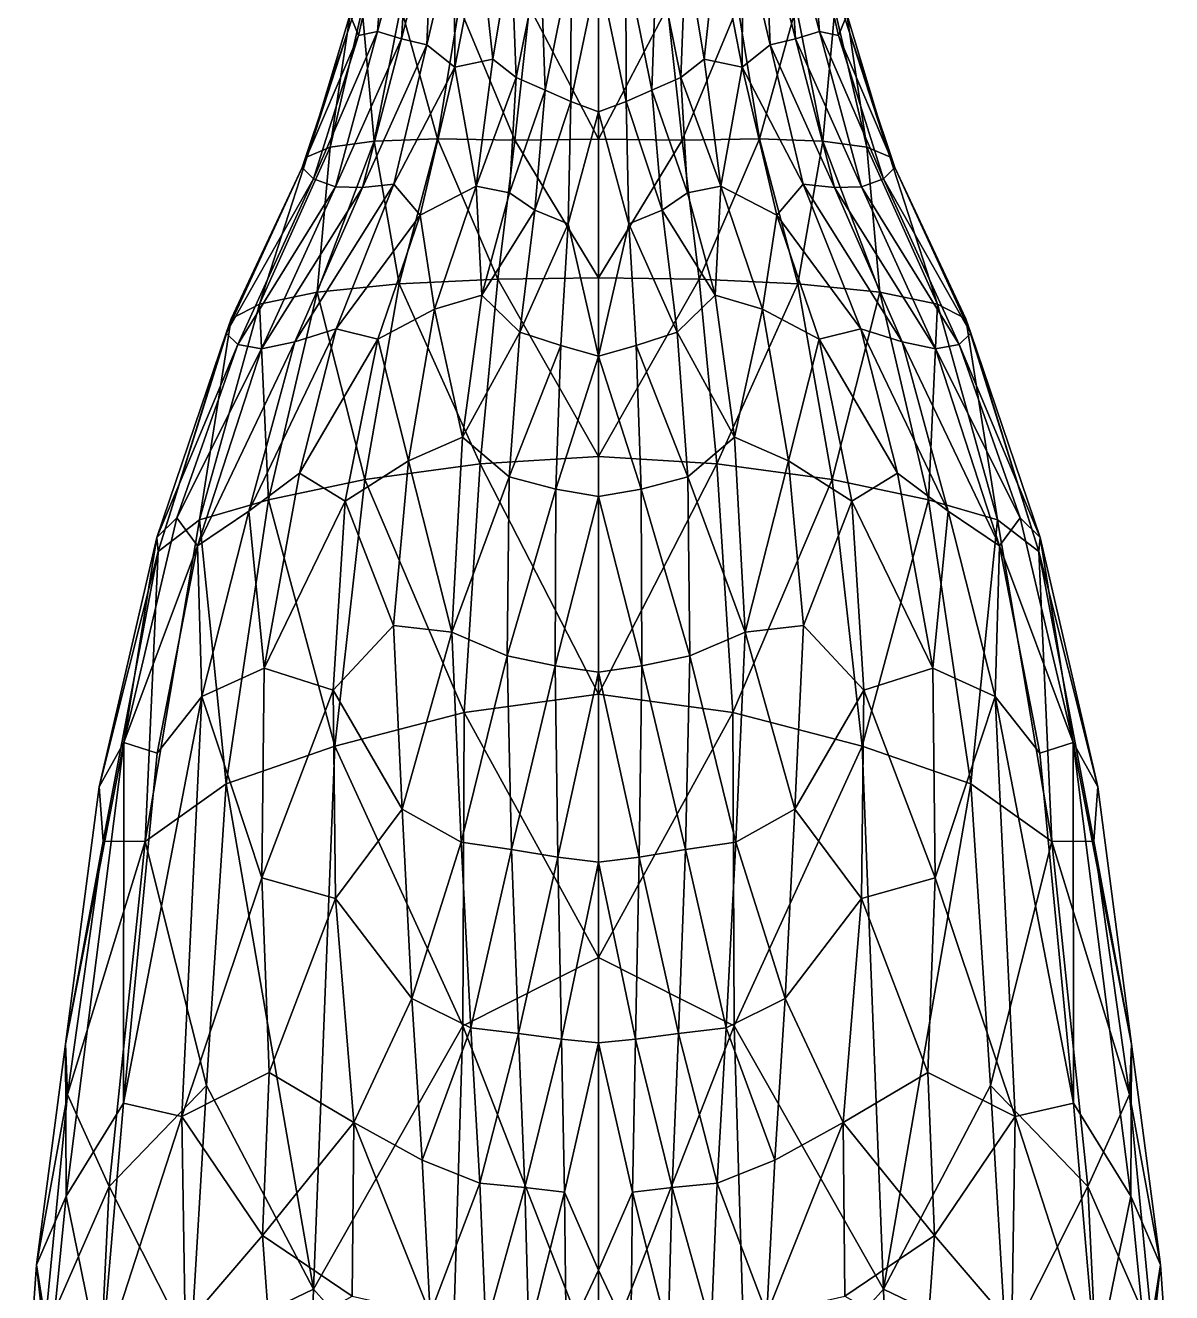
# Model space of a CAD drawing. Extents: x -0.4 to 0.4, y -0.75 to 1.84.
# Drawn here: x -0.388 to 0.388, y 0.484 to 1.341 of the extents above; entities that cross this region are included whole.
import ezdxf

# ---------------------------------------------------------------- set-up
doc = ezdxf.new("R2010")
doc.units = 0
doc.layers.add('MANATEE$$LWO', color=1, linetype='CONTINUOUS')

msp = doc.modelspace()

# ---------------------------------------------------------------- linework, layer by layer
at = {"layer": 'MANATEE$$LWO'}
for points in [[(-0.16689, 1.34465, -0.00598), (-0.16232, 1.33379, 0.01166), (-0.1432, 1.41652, 0.00772)], [(-0.1432, 1.41652, 0.00772), (-0.16232, 1.33379, 0.01166), (-0.14944, 1.33644, 0.03175)], [(-0.12769, 1.4168, 0.02893), (-0.1432, 1.41652, 0.00772), (-0.14944, 1.33644, 0.03175)], [(-0.14944, 1.33644, 0.03175), (-0.13314, 1.33136, 0.05311), (-0.12769, 1.4168, 0.02893)], [(-0.11247, 1.41242, 0.04566), (-0.12769, 1.4168, 0.02893), (-0.13314, 1.33136, 0.05311)], [(0.12769, 1.4168, 0.02893), (0.11247, 1.41242, 0.04566), (0.13314, 1.33136, 0.05311)], [(0.1432, 1.41652, 0.00772), (0.12769, 1.4168, 0.02893), (0.14944, 1.33644, 0.03175)], [(0.13314, 1.33136, 0.05311), (0.14944, 1.33644, 0.03175), (0.12769, 1.4168, 0.02893)], [(0.16232, 1.33379, 0.01166), (0.1432, 1.41652, 0.00772), (0.14944, 1.33644, 0.03175)], [(0.16232, 1.33379, 0.01166), (0.16689, 1.34465, -0.00598), (0.1432, 1.41652, 0.00772)], [(-0.11247, 1.41242, 0.04566), (-0.13314, 1.33136, 0.05311), (-0.11603, 1.32735, 0.07499)], [(-0.09751, 1.40611, 0.06157), (-0.11247, 1.41242, 0.04566), (-0.11603, 1.32735, 0.07499)], [(-0.11603, 1.32735, 0.07499), (-0.09705, 1.31239, 0.10282), (-0.09751, 1.40611, 0.06157)], [(-0.08021, 1.39892, 0.0772), (-0.09751, 1.40611, 0.06157), (-0.09705, 1.31239, 0.10282)], [(0.09751, 1.40611, 0.06157), (0.08021, 1.39892, 0.0772), (0.09705, 1.31239, 0.10282)], [(0.09705, 1.31239, 0.10282), (0.11603, 1.32735, 0.07499), (0.09751, 1.40611, 0.06157)], [(0.11247, 1.41242, 0.04566), (0.09751, 1.40611, 0.06157), (0.11603, 1.32735, 0.07499)], [(0.13314, 1.33136, 0.05311), (0.11247, 1.41242, 0.04566), (0.11603, 1.32735, 0.07499)], [(-0.08021, 1.39892, 0.0772), (-0.09705, 1.31239, 0.10282), (-0.07141, 1.31762, 0.11451)], [(-0.05905, 1.39262, 0.09171), (-0.08021, 1.39892, 0.0772), (-0.07141, 1.31762, 0.11451)], [(0.08021, 1.39892, 0.0772), (0.05905, 1.39262, 0.09171), (0.07141, 1.31762, 0.11451)], [(0.09705, 1.31239, 0.10282), (0.08021, 1.39892, 0.0772), (0.07141, 1.31762, 0.11451)], [(-0.07141, 1.31762, 0.11451), (-0.0556, 1.30525, 0.13225), (-0.05905, 1.39262, 0.09171)], [(-0.0392, 1.38684, 0.10155), (-0.05905, 1.39262, 0.09171), (-0.0556, 1.30525, 0.13225)], [(0.05905, 1.39262, 0.09171), (0.0392, 1.38684, 0.10155), (0.0556, 1.30525, 0.13225)], [(0.0556, 1.30525, 0.13225), (0.07141, 1.31762, 0.11451), (0.05905, 1.39262, 0.09171)], [(-0.0392, 1.38684, 0.10155), (-0.0556, 1.30525, 0.13225), (-0.03617, 1.29676, 0.14625)], [(-0.01858, 1.38425, 0.11158), (-0.0392, 1.38684, 0.10155), (-0.03617, 1.29676, 0.14625)], [(-0.03617, 1.29676, 0.14625), (-0.01862, 1.28904, 0.15552), (-0.01858, 1.38425, 0.11158)], [(0, 1.37857, 0.10949), (-0.01858, 1.38425, 0.11158), (-0.01862, 1.28904, 0.15552)], [(0.01858, 1.38425, 0.11158), (0, 1.37857, 0.10949), (0.01862, 1.28904, 0.15552)], [(0.0392, 1.38684, 0.10155), (0.01858, 1.38425, 0.11158), (0.03617, 1.29676, 0.14625)], [(0.01862, 1.28904, 0.15552), (0.03617, 1.29676, 0.14625), (0.01858, 1.38425, 0.11158)], [(0.0556, 1.30525, 0.13225), (0.0392, 1.38684, 0.10155), (0.03617, 1.29676, 0.14625)], [(0, 1.37857, 0.10949), (-0.01862, 1.28904, 0.15552), (0, 1.28215, 0.15933)], [(0.01862, 1.28904, 0.15552), (0, 1.37857, 0.10949), (0, 1.28215, 0.15933)], [(-0.10888, 1.2638, -0.07733), (-0.13363, 1.35294, -0.05422), (-0.09412, 1.35331, -0.06073)], [(-0.05656, 1.26302, -0.08425), (-0.10888, 1.2638, -0.07733), (-0.09412, 1.35331, -0.06073)], [(-0.09412, 1.35331, -0.06073), (-0.04656, 1.35289, -0.06362), (-0.05656, 1.26302, -0.08425)], [(0.04656, 1.35289, -0.06362), (0.09412, 1.35331, -0.06073), (0.05656, 1.26302, -0.08425)], [(0.10888, 1.2638, -0.07733), (0.05656, 1.26302, -0.08425), (0.09412, 1.35331, -0.06073)], [(0.13363, 1.35294, -0.05422), (0.10888, 1.2638, -0.07733), (0.09412, 1.35331, -0.06073)], [(-0.20034, 1.24455, -0.00707), (-0.16232, 1.33379, 0.01166), (-0.16689, 1.34465, -0.00598)], [(-0.19705, 1.25178, -0.03194), (-0.20034, 1.24455, -0.00707), (-0.16689, 1.34465, -0.00598)], [(-0.18152, 1.25818, -0.05259), (-0.19705, 1.25178, -0.03194), (-0.16803, 1.3482, -0.02458)], [(-0.16689, 1.34465, -0.00598), (-0.16803, 1.3482, -0.02458), (-0.19705, 1.25178, -0.03194)], [(-0.18152, 1.25818, -0.05259), (-0.16803, 1.3482, -0.02458), (-0.15982, 1.35136, -0.03962)], [(-0.15161, 1.26234, -0.06729), (-0.18152, 1.25818, -0.05259), (-0.15982, 1.35136, -0.03962)], [(-0.15982, 1.35136, -0.03962), (-0.13363, 1.35294, -0.05422), (-0.15161, 1.26234, -0.06729)], [(-0.10888, 1.2638, -0.07733), (-0.15161, 1.26234, -0.06729), (-0.13363, 1.35294, -0.05422)], [(0, 1.26352, -0.08919), (-0.05656, 1.26302, -0.08425), (-0.04656, 1.35289, -0.06362)], [(0, 1.26352, -0.08919), (-0.04656, 1.35289, -0.06362), (0, 1.3498, -0.0614)], [(0.05656, 1.26302, -0.08425), (0, 1.26352, -0.08919), (0.04656, 1.35289, -0.06362)], [(0.04656, 1.35289, -0.06362), (0, 1.26352, -0.08919), (0, 1.3498, -0.0614)], [(0.15161, 1.26234, -0.06729), (0.10888, 1.2638, -0.07733), (0.13363, 1.35294, -0.05422)], [(0.13363, 1.35294, -0.05422), (0.15982, 1.35136, -0.03962), (0.15161, 1.26234, -0.06729)], [(0.18152, 1.25818, -0.05259), (0.15161, 1.26234, -0.06729), (0.15982, 1.35136, -0.03962)], [(0.16803, 1.3482, -0.02458), (0.18152, 1.25818, -0.05259), (0.15982, 1.35136, -0.03962)], [(0.16232, 1.33379, 0.01166), (0.20034, 1.24455, -0.00707), (0.16689, 1.34465, -0.00598)], [(0.16803, 1.3482, -0.02458), (0.16689, 1.34465, -0.00598), (0.19705, 1.25178, -0.03194)], [(0.20034, 1.24455, -0.00707), (0.19705, 1.25178, -0.03194), (0.16689, 1.34465, -0.00598)], [(0.19705, 1.25178, -0.03194), (0.18152, 1.25818, -0.05259), (0.16803, 1.3482, -0.02458)], [(-0.1927, 1.23686, 0.02046), (-0.17777, 1.2315, 0.04792), (-0.14944, 1.33644, 0.03175)], [(-0.14944, 1.33644, 0.03175), (-0.16232, 1.33379, 0.01166), (-0.1927, 1.23686, 0.02046)], [(-0.17777, 1.2315, 0.04792), (-0.13314, 1.33136, 0.05311), (-0.14944, 1.33644, 0.03175)], [(0.13314, 1.33136, 0.05311), (0.17777, 1.2315, 0.04792), (0.14944, 1.33644, 0.03175)], [(0.17777, 1.2315, 0.04792), (0.1927, 1.23686, 0.02046), (0.14944, 1.33644, 0.03175)], [(0.16232, 1.33379, 0.01166), (0.14944, 1.33644, 0.03175), (0.1927, 1.23686, 0.02046)], [(-0.20034, 1.24455, -0.00707), (-0.1927, 1.23686, 0.02046), (-0.16232, 1.33379, 0.01166)], [(-0.17777, 1.2315, 0.04792), (-0.15953, 1.23095, 0.07597), (-0.13314, 1.33136, 0.05311)], [(-0.11603, 1.32735, 0.07499), (-0.13314, 1.33136, 0.05311), (-0.15953, 1.23095, 0.07597)], [(0.13314, 1.33136, 0.05311), (0.11603, 1.32735, 0.07499), (0.15953, 1.23095, 0.07597)], [(0.15953, 1.23095, 0.07597), (0.17777, 1.2315, 0.04792), (0.13314, 1.33136, 0.05311)], [(0.1927, 1.23686, 0.02046), (0.20034, 1.24455, -0.00707), (0.16232, 1.33379, 0.01166)], [(-0.15953, 1.23095, 0.07597), (-0.13839, 1.2332, 0.10399), (-0.11603, 1.32735, 0.07499)], [(-0.13839, 1.2332, 0.10399), (-0.09705, 1.31239, 0.10282), (-0.11603, 1.32735, 0.07499)], [(0.09705, 1.31239, 0.10282), (0.13839, 1.2332, 0.10399), (0.11603, 1.32735, 0.07499)], [(0.13839, 1.2332, 0.10399), (0.15953, 1.23095, 0.07597), (0.11603, 1.32735, 0.07499)], [(-0.13839, 1.2332, 0.10399), (-0.12059, 1.21222, 0.14249), (-0.09705, 1.31239, 0.10282)], [(-0.08269, 1.2318, 0.15411), (-0.09705, 1.31239, 0.10282), (-0.12059, 1.21222, 0.14249)], [(-0.08269, 1.2318, 0.15411), (-0.07141, 1.31762, 0.11451), (-0.09705, 1.31239, 0.10282)], [(-0.08269, 1.2318, 0.15411), (-0.0556, 1.30525, 0.13225), (-0.07141, 1.31762, 0.11451)], [(0.0556, 1.30525, 0.13225), (0.08269, 1.2318, 0.15411), (0.07141, 1.31762, 0.11451)], [(0.07141, 1.31762, 0.11451), (0.08269, 1.2318, 0.15411), (0.09705, 1.31239, 0.10282)], [(0.09705, 1.31239, 0.10282), (0.08269, 1.2318, 0.15411), (0.12059, 1.21222, 0.14249)], [(0.12059, 1.21222, 0.14249), (0.13839, 1.2332, 0.10399), (0.09705, 1.31239, 0.10282)], [(-0.08269, 1.2318, 0.15411), (-0.06025, 1.22739, 0.17324), (-0.0556, 1.30525, 0.13225)], [(-0.03617, 1.29676, 0.14625), (-0.0556, 1.30525, 0.13225), (-0.06025, 1.22739, 0.17324)], [(0.0556, 1.30525, 0.13225), (0.03617, 1.29676, 0.14625), (0.06025, 1.22739, 0.17324)], [(0.06025, 1.22739, 0.17324), (0.08269, 1.2318, 0.15411), (0.0556, 1.30525, 0.13225)], [(-0.06025, 1.22739, 0.17324), (-0.04308, 1.21575, 0.19424), (-0.03617, 1.29676, 0.14625)], [(-0.04308, 1.21575, 0.19424), (-0.01862, 1.28904, 0.15552), (-0.03617, 1.29676, 0.14625)], [(0.01862, 1.28904, 0.15552), (0.04308, 1.21575, 0.19424), (0.03617, 1.29676, 0.14625)], [(0.04308, 1.21575, 0.19424), (0.06025, 1.22739, 0.17324), (0.03617, 1.29676, 0.14625)], [(-0.04308, 1.21575, 0.19424), (-0.0205, 1.20635, 0.20552), (-0.01862, 1.28904, 0.15552)], [(0, 1.28215, 0.15933), (-0.01862, 1.28904, 0.15552), (-0.0205, 1.20635, 0.20552)], [(0.01862, 1.28904, 0.15552), (0, 1.28215, 0.15933), (0.0205, 1.20635, 0.20552)], [(0.0205, 1.20635, 0.20552), (0.04308, 1.21575, 0.19424), (0.01862, 1.28904, 0.15552)], [(-0.0205, 1.20635, 0.20552), (0, 1.11689, 0.26539), (0, 1.28215, 0.15933)], [(0, 1.11689, 0.26539), (0.0205, 1.20635, 0.20552), (0, 1.28215, 0.15933)], [(-0.18152, 1.25818, -0.05259), (-0.15161, 1.26234, -0.06729), (-0.19033, 1.16019, -0.08997)], [(-0.13483, 1.16591, -0.10778), (-0.19033, 1.16019, -0.08997), (-0.15161, 1.26234, -0.06729)], [(-0.15161, 1.26234, -0.06729), (-0.10888, 1.2638, -0.07733), (-0.13483, 1.16591, -0.10778)], [(-0.10888, 1.2638, -0.07733), (-0.06807, 1.16906, -0.11759), (-0.13483, 1.16591, -0.10778)], [(-0.10888, 1.2638, -0.07733), (-0.05656, 1.26302, -0.08425), (-0.06807, 1.16906, -0.11759)], [(0, 1.1699, -0.12123), (-0.06807, 1.16906, -0.11759), (-0.05656, 1.26302, -0.08425)], [(-0.05656, 1.26302, -0.08425), (0, 1.26352, -0.08919), (0, 1.1699, -0.12123)], [(0, 1.26352, -0.08919), (0.05656, 1.26302, -0.08425), (0, 1.1699, -0.12123)], [(0.06807, 1.16906, -0.11759), (0, 1.1699, -0.12123), (0.05656, 1.26302, -0.08425)], [(0.05656, 1.26302, -0.08425), (0.10888, 1.2638, -0.07733), (0.06807, 1.16906, -0.11759)], [(0.06807, 1.16906, -0.11759), (0.10888, 1.2638, -0.07733), (0.13483, 1.16591, -0.10778)], [(0.10888, 1.2638, -0.07733), (0.15161, 1.26234, -0.06729), (0.13483, 1.16591, -0.10778)], [(0.19033, 1.16019, -0.08997), (0.13483, 1.16591, -0.10778), (0.15161, 1.26234, -0.06729)], [(0.15161, 1.26234, -0.06729), (0.18152, 1.25818, -0.05259), (0.19033, 1.16019, -0.08997)], [(-0.20034, 1.24455, -0.00707), (-0.19705, 1.25178, -0.03194), (-0.24836, 1.14232, -0.03519)], [(-0.22915, 1.15212, -0.06524), (-0.24836, 1.14232, -0.03519), (-0.19705, 1.25178, -0.03194)], [(-0.19705, 1.25178, -0.03194), (-0.18152, 1.25818, -0.05259), (-0.22915, 1.15212, -0.06524)], [(-0.18152, 1.25818, -0.05259), (-0.19033, 1.16019, -0.08997), (-0.22915, 1.15212, -0.06524)], [(0.18152, 1.25818, -0.05259), (0.19705, 1.25178, -0.03194), (0.22915, 1.15212, -0.06524)], [(0.19033, 1.16019, -0.08997), (0.18152, 1.25818, -0.05259), (0.22915, 1.15212, -0.06524)], [(0.19705, 1.25178, -0.03194), (0.20034, 1.24455, -0.00707), (0.24836, 1.14232, -0.03519)], [(0.24836, 1.14232, -0.03519), (0.22915, 1.15212, -0.06524), (0.19705, 1.25178, -0.03194)], [(-0.1927, 1.23686, 0.02046), (-0.20034, 1.24455, -0.00707), (-0.25166, 1.13255, -0.00139)], [(-0.20034, 1.24455, -0.00707), (-0.24836, 1.14232, -0.03519), (-0.25166, 1.13255, -0.00139)], [(0.20034, 1.24455, -0.00707), (0.1927, 1.23686, 0.02046), (0.25166, 1.13255, -0.00139)], [(0.24836, 1.14232, -0.03519), (0.20034, 1.24455, -0.00707), (0.25166, 1.13255, -0.00139)], [(-0.25166, 1.13255, -0.00139), (-0.24396, 1.12477, 0.03464), (-0.1927, 1.23686, 0.02046)], [(-0.17777, 1.2315, 0.04792), (-0.1927, 1.23686, 0.02046), (-0.24396, 1.12477, 0.03464)], [(0.1927, 1.23686, 0.02046), (0.17777, 1.2315, 0.04792), (0.24396, 1.12477, 0.03464)], [(0.24396, 1.12477, 0.03464), (0.25166, 1.13255, -0.00139), (0.1927, 1.23686, 0.02046)], [(-0.17777, 1.2315, 0.04792), (-0.24396, 1.12477, 0.03464), (-0.22789, 1.12204, 0.07175)], [(-0.15953, 1.23095, 0.07597), (-0.17777, 1.2315, 0.04792), (-0.22789, 1.12204, 0.07175)], [(-0.22789, 1.12204, 0.07175), (-0.20534, 1.1266, 0.10872), (-0.15953, 1.23095, 0.07597)], [(-0.13839, 1.2332, 0.10399), (-0.15953, 1.23095, 0.07597), (-0.20534, 1.1266, 0.10872)], [(-0.13839, 1.2332, 0.10399), (-0.20534, 1.1266, 0.10872), (-0.17747, 1.13535, 0.14392)], [(-0.12059, 1.21222, 0.14249), (-0.13839, 1.2332, 0.10399), (-0.17747, 1.13535, 0.14392)], [(-0.11083, 1.14883, 0.20523), (-0.08269, 1.2318, 0.15411), (-0.12059, 1.21222, 0.14249)], [(-0.08269, 1.2318, 0.15411), (-0.11083, 1.14883, 0.20523), (-0.07879, 1.15813, 0.21963)], [(-0.08269, 1.2318, 0.15411), (-0.07879, 1.15813, 0.21963), (-0.06025, 1.22739, 0.17324)], [(-0.04308, 1.21575, 0.19424), (-0.06025, 1.22739, 0.17324), (-0.07879, 1.15813, 0.21963)], [(0.06025, 1.22739, 0.17324), (0.04308, 1.21575, 0.19424), (0.07879, 1.15813, 0.21963)], [(0.07879, 1.15813, 0.21963), (0.08269, 1.2318, 0.15411), (0.06025, 1.22739, 0.17324)], [(0.11083, 1.14883, 0.20523), (0.08269, 1.2318, 0.15411), (0.07879, 1.15813, 0.21963)], [(0.08269, 1.2318, 0.15411), (0.11083, 1.14883, 0.20523), (0.12059, 1.21222, 0.14249)], [(0.13839, 1.2332, 0.10399), (0.12059, 1.21222, 0.14249), (0.17747, 1.13535, 0.14392)], [(0.15953, 1.23095, 0.07597), (0.13839, 1.2332, 0.10399), (0.20534, 1.1266, 0.10872)], [(0.20534, 1.1266, 0.10872), (0.13839, 1.2332, 0.10399), (0.17747, 1.13535, 0.14392)], [(0.17777, 1.2315, 0.04792), (0.15953, 1.23095, 0.07597), (0.22789, 1.12204, 0.07175)], [(0.20534, 1.1266, 0.10872), (0.22789, 1.12204, 0.07175), (0.15953, 1.23095, 0.07597)], [(0.24396, 1.12477, 0.03464), (0.17777, 1.2315, 0.04792), (0.22789, 1.12204, 0.07175)], [(-0.17747, 1.13535, 0.14392), (-0.14919, 1.12848, 0.18415), (-0.12059, 1.21222, 0.14249)], [(-0.12059, 1.21222, 0.14249), (-0.14919, 1.12848, 0.18415), (-0.11083, 1.14883, 0.20523)], [(-0.04308, 1.21575, 0.19424), (-0.07879, 1.15813, 0.21963), (-0.05317, 1.13327, 0.24646)], [(-0.0205, 1.20635, 0.20552), (-0.04308, 1.21575, 0.19424), (-0.05317, 1.13327, 0.24646)], [(0.04308, 1.21575, 0.19424), (0.0205, 1.20635, 0.20552), (0.05317, 1.13327, 0.24646)], [(0.07879, 1.15813, 0.21963), (0.04308, 1.21575, 0.19424), (0.05317, 1.13327, 0.24646)], [(0.14919, 1.12848, 0.18415), (0.12059, 1.21222, 0.14249), (0.11083, 1.14883, 0.20523)], [(0.14919, 1.12848, 0.18415), (0.17747, 1.13535, 0.14392), (0.12059, 1.21222, 0.14249)], [(-0.05317, 1.13327, 0.24646), (-0.02547, 1.12412, 0.25869), (-0.0205, 1.20635, 0.20552)], [(0, 1.11689, 0.26539), (-0.0205, 1.20635, 0.20552), (-0.02547, 1.12412, 0.25869)], [(0.0205, 1.20635, 0.20552), (0, 1.11689, 0.26539), (0.02547, 1.12412, 0.25869)], [(0.02547, 1.12412, 0.25869), (0.05317, 1.13327, 0.24646), (0.0205, 1.20635, 0.20552)], [(-0.15796, 1.03371, -0.13581), (-0.19033, 1.16019, -0.08997), (-0.13483, 1.16591, -0.10778)], [(-0.08002, 1.04422, -0.14816), (-0.15796, 1.03371, -0.13581), (-0.13483, 1.16591, -0.10778)], [(-0.13483, 1.16591, -0.10778), (-0.06807, 1.16906, -0.11759), (-0.08002, 1.04422, -0.14816)], [(0, 1.04911, -0.15281), (-0.08002, 1.04422, -0.14816), (-0.06807, 1.16906, -0.11759)], [(0, 1.04911, -0.15281), (-0.06807, 1.16906, -0.11759), (0, 1.1699, -0.12123)], [(0.06807, 1.16906, -0.11759), (0, 1.04911, -0.15281), (0, 1.1699, -0.12123)], [(0.08002, 1.04422, -0.14816), (0, 1.04911, -0.15281), (0.06807, 1.16906, -0.11759)], [(0.06807, 1.16906, -0.11759), (0.13483, 1.16591, -0.10778), (0.08002, 1.04422, -0.14816)], [(0.15796, 1.03371, -0.13581), (0.08002, 1.04422, -0.14816), (0.13483, 1.16591, -0.10778)], [(0.19033, 1.16019, -0.08997), (0.15796, 1.03371, -0.13581), (0.13483, 1.16591, -0.10778)], [(-0.22915, 1.15212, -0.06524), (-0.19033, 1.16019, -0.08997), (-0.22324, 1.01981, -0.11322)], [(-0.15796, 1.03371, -0.13581), (-0.22324, 1.01981, -0.11322), (-0.19033, 1.16019, -0.08997)], [(-0.09198, 1.06224, 0.27306), (-0.07879, 1.15813, 0.21963), (-0.11083, 1.14883, 0.20523)], [(-0.05317, 1.13327, 0.24646), (-0.07879, 1.15813, 0.21963), (-0.09198, 1.06224, 0.27306)], [(0.07879, 1.15813, 0.21963), (0.05317, 1.13327, 0.24646), (0.09198, 1.06224, 0.27306)], [(0.07879, 1.15813, 0.21963), (0.09198, 1.06224, 0.27306), (0.11083, 1.14883, 0.20523)], [(0.22324, 1.01981, -0.11322), (0.15796, 1.03371, -0.13581), (0.19033, 1.16019, -0.08997)], [(0.19033, 1.16019, -0.08997), (0.22915, 1.15212, -0.06524), (0.22324, 1.01981, -0.11322)], [(-0.26972, 1.00627, -0.08144), (-0.24836, 1.14232, -0.03519), (-0.22915, 1.15212, -0.06524)], [(-0.22324, 1.01981, -0.11322), (-0.26972, 1.00627, -0.08144), (-0.22915, 1.15212, -0.06524)], [(-0.1284, 1.04627, 0.25712), (-0.11083, 1.14883, 0.20523), (-0.14919, 1.12848, 0.18415)], [(-0.11083, 1.14883, 0.20523), (-0.1284, 1.04627, 0.25712), (-0.09198, 1.06224, 0.27306)], [(0.1284, 1.04627, 0.25712), (0.11083, 1.14883, 0.20523), (0.09198, 1.06224, 0.27306)], [(0.11083, 1.14883, 0.20523), (0.1284, 1.04627, 0.25712), (0.14919, 1.12848, 0.18415)], [(0.26972, 1.00627, -0.08144), (0.22324, 1.01981, -0.11322), (0.22915, 1.15212, -0.06524)], [(0.24836, 1.14232, -0.03519), (0.26972, 1.00627, -0.08144), (0.22915, 1.15212, -0.06524)], [(-0.26972, 1.00627, -0.08144), (-0.29776, 0.98492, -0.03846), (-0.24836, 1.14232, -0.03519)], [(-0.25166, 1.13255, -0.00139), (-0.24836, 1.14232, -0.03519), (-0.29776, 0.98492, -0.03846)], [(0.29776, 0.98492, -0.03846), (0.26972, 1.00627, -0.08144), (0.24836, 1.14232, -0.03519)], [(0.24836, 1.14232, -0.03519), (0.25166, 1.13255, -0.00139), (0.29776, 0.98492, -0.03846)], [(-0.29865, 0.99436, 0.01208), (-0.24396, 1.12477, 0.03464), (-0.25166, 1.13255, -0.00139)], [(-0.29776, 0.98492, -0.03846), (-0.29865, 0.99436, 0.01208), (-0.25166, 1.13255, -0.00139)], [(-0.23653, 1.01224, 0.15232), (-0.2021, 1.03801, 0.18609), (-0.17747, 1.13535, 0.14392)], [(-0.17747, 1.13535, 0.14392), (-0.20534, 1.1266, 0.10872), (-0.23653, 1.01224, 0.15232)], [(-0.2021, 1.03801, 0.18609), (-0.14919, 1.12848, 0.18415), (-0.17747, 1.13535, 0.14392)], [(-0.09198, 1.06224, 0.27306), (-0.06047, 1.03537, 0.30173), (-0.05317, 1.13327, 0.24646)], [(-0.06047, 1.03537, 0.30173), (-0.02547, 1.12412, 0.25869), (-0.05317, 1.13327, 0.24646)], [(0.02547, 1.12412, 0.25869), (0.06047, 1.03537, 0.30173), (0.05317, 1.13327, 0.24646)], [(0.06047, 1.03537, 0.30173), (0.09198, 1.06224, 0.27306), (0.05317, 1.13327, 0.24646)], [(0.14919, 1.12848, 0.18415), (0.2021, 1.03801, 0.18609), (0.17747, 1.13535, 0.14392)], [(0.2021, 1.03801, 0.18609), (0.23653, 1.01224, 0.15232), (0.17747, 1.13535, 0.14392)], [(0.20534, 1.1266, 0.10872), (0.17747, 1.13535, 0.14392), (0.23653, 1.01224, 0.15232)], [(0.24396, 1.12477, 0.03464), (0.29865, 0.99436, 0.01208), (0.25166, 1.13255, -0.00139)], [(0.29865, 0.99436, 0.01208), (0.29776, 0.98492, -0.03846), (0.25166, 1.13255, -0.00139)], [(-0.29865, 0.99436, 0.01208), (-0.28523, 1.0078, 0.05319), (-0.24396, 1.12477, 0.03464)], [(-0.22789, 1.12204, 0.07175), (-0.24396, 1.12477, 0.03464), (-0.28523, 1.0078, 0.05319)], [(-0.28523, 1.0078, 0.05319), (-0.27108, 0.98887, 0.10368), (-0.22789, 1.12204, 0.07175)], [(-0.27108, 0.98887, 0.10368), (-0.23653, 1.01224, 0.15232), (-0.20534, 1.1266, 0.10872)], [(-0.27108, 0.98887, 0.10368), (-0.20534, 1.1266, 0.10872), (-0.22789, 1.12204, 0.07175)], [(-0.2021, 1.03801, 0.18609), (-0.17127, 1.0189, 0.23342), (-0.14919, 1.12848, 0.18415)], [(-0.1284, 1.04627, 0.25712), (-0.14919, 1.12848, 0.18415), (-0.17127, 1.0189, 0.23342)], [(-0.06047, 1.03537, 0.30173), (-0.02885, 1.0272, 0.31411), (-0.02547, 1.12412, 0.25869)], [(0, 1.11689, 0.26539), (-0.02547, 1.12412, 0.25869), (-0.02885, 1.0272, 0.31411)], [(0.02547, 1.12412, 0.25869), (0, 1.11689, 0.26539), (0.02885, 1.0272, 0.31411)], [(0.02885, 1.0272, 0.31411), (0.06047, 1.03537, 0.30173), (0.02547, 1.12412, 0.25869)], [(0.14919, 1.12848, 0.18415), (0.1284, 1.04627, 0.25712), (0.17127, 1.0189, 0.23342)], [(0.17127, 1.0189, 0.23342), (0.2021, 1.03801, 0.18609), (0.14919, 1.12848, 0.18415)], [(0.23653, 1.01224, 0.15232), (0.27108, 0.98887, 0.10368), (0.20534, 1.1266, 0.10872)], [(0.20534, 1.1266, 0.10872), (0.27108, 0.98887, 0.10368), (0.22789, 1.12204, 0.07175)], [(0.24396, 1.12477, 0.03464), (0.22789, 1.12204, 0.07175), (0.28523, 1.0078, 0.05319)], [(0.27108, 0.98887, 0.10368), (0.28523, 1.0078, 0.05319), (0.22789, 1.12204, 0.07175)], [(0.28523, 1.0078, 0.05319), (0.29865, 0.99436, 0.01208), (0.24396, 1.12477, 0.03464)], [(-0.02885, 1.0272, 0.31411), (0, 1.02209, 0.31989), (0, 1.11689, 0.26539)], [(0, 1.02209, 0.31989), (0.02885, 1.0272, 0.31411), (0, 1.11689, 0.26539)], [(-0.1284, 1.04627, 0.25712), (-0.0991, 0.93055, 0.33486), (-0.09198, 1.06224, 0.27306)], [(-0.06047, 1.03537, 0.30173), (-0.09198, 1.06224, 0.27306), (-0.0991, 0.93055, 0.33486)], [(0.09198, 1.06224, 0.27306), (0.06047, 1.03537, 0.30173), (0.0991, 0.93055, 0.33486)], [(0.0991, 0.93055, 0.33486), (0.1284, 1.04627, 0.25712), (0.09198, 1.06224, 0.27306)], [(-0.13873, 0.93501, 0.30579), (-0.1284, 1.04627, 0.25712), (-0.17127, 1.0189, 0.23342)], [(-0.1284, 1.04627, 0.25712), (-0.13873, 0.93501, 0.30579), (-0.0991, 0.93055, 0.33486)], [(-0.08002, 1.04422, -0.14816), (0, 1.04911, -0.15281), (0, 0.88862, -0.18034)], [(0, 1.04911, -0.15281), (0.08002, 1.04422, -0.14816), (0, 0.88862, -0.18034)], [(0.13873, 0.93501, 0.30579), (0.1284, 1.04627, 0.25712), (0.0991, 0.93055, 0.33486)], [(0.1284, 1.04627, 0.25712), (0.13873, 0.93501, 0.30579), (0.17127, 1.0189, 0.23342)], [(-0.22609, 0.90603, 0.22963), (-0.2021, 1.03801, 0.18609), (-0.23653, 1.01224, 0.15232)], [(-0.17127, 1.0189, 0.23342), (-0.2021, 1.03801, 0.18609), (-0.22609, 0.90603, 0.22963)], [(-0.15796, 1.03371, -0.13581), (-0.08002, 1.04422, -0.14816), (-0.09076, 0.87617, -0.17573)], [(0, 0.88862, -0.18034), (-0.09076, 0.87617, -0.17573), (-0.08002, 1.04422, -0.14816)], [(0.09076, 0.87617, -0.17573), (0, 0.88862, -0.18034), (0.08002, 1.04422, -0.14816)], [(0.08002, 1.04422, -0.14816), (0.15796, 1.03371, -0.13581), (0.09076, 0.87617, -0.17573)], [(0.2021, 1.03801, 0.18609), (0.17127, 1.0189, 0.23342), (0.22609, 0.90603, 0.22963)], [(0.2021, 1.03801, 0.18609), (0.22609, 0.90603, 0.22963), (0.23653, 1.01224, 0.15232)], [(-0.22324, 1.01981, -0.11322), (-0.15796, 1.03371, -0.13581), (-0.17832, 0.85352, -0.16242)], [(-0.15796, 1.03371, -0.13581), (-0.09076, 0.87617, -0.17573), (-0.17832, 0.85352, -0.16242)], [(-0.06047, 1.03537, 0.30173), (-0.0991, 0.93055, 0.33486), (-0.06178, 0.91457, 0.35953)], [(-0.02885, 1.0272, 0.31411), (-0.06047, 1.03537, 0.30173), (-0.06178, 0.91457, 0.35953)], [(0.06047, 1.03537, 0.30173), (0.02885, 1.0272, 0.31411), (0.06178, 0.91457, 0.35953)], [(0.0991, 0.93055, 0.33486), (0.06047, 1.03537, 0.30173), (0.06178, 0.91457, 0.35953)], [(0.09076, 0.87617, -0.17573), (0.15796, 1.03371, -0.13581), (0.17832, 0.85352, -0.16242)], [(0.15796, 1.03371, -0.13581), (0.22324, 1.01981, -0.11322), (0.17832, 0.85352, -0.16242)], [(-0.26972, 1.00627, -0.08144), (-0.22324, 1.01981, -0.11322), (-0.25177, 0.82794, -0.1364)], [(-0.17832, 0.85352, -0.16242), (-0.25177, 0.82794, -0.1364), (-0.22324, 1.01981, -0.11322)], [(-0.06178, 0.91457, 0.35953), (-0.02919, 0.90778, 0.37117), (-0.02885, 1.0272, 0.31411)], [(0, 1.02209, 0.31989), (-0.02885, 1.0272, 0.31411), (-0.02919, 0.90778, 0.37117)], [(0, 1.02209, 0.31989), (-0.02919, 0.90778, 0.37117), (0, 0.90353, 0.37647)], [(0.02885, 1.0272, 0.31411), (0, 1.02209, 0.31989), (0.02919, 0.90778, 0.37117)], [(0.02919, 0.90778, 0.37117), (0, 1.02209, 0.31989), (0, 0.90353, 0.37647)], [(0.02919, 0.90778, 0.37117), (0.06178, 0.91457, 0.35953), (0.02885, 1.0272, 0.31411)], [(0.25177, 0.82794, -0.1364), (0.17832, 0.85352, -0.16242), (0.22324, 1.01981, -0.11322)], [(0.22324, 1.01981, -0.11322), (0.26972, 1.00627, -0.08144), (0.25177, 0.82794, -0.1364)], [(-0.27108, 0.98887, 0.10368), (-0.2682, 0.88699, 0.17855), (-0.23653, 1.01224, 0.15232)], [(-0.23653, 1.01224, 0.15232), (-0.2682, 0.88699, 0.17855), (-0.22609, 0.90603, 0.22963)], [(-0.22609, 0.90603, 0.22963), (-0.17941, 0.89138, 0.28895), (-0.17127, 1.0189, 0.23342)], [(-0.17127, 1.0189, 0.23342), (-0.17941, 0.89138, 0.28895), (-0.13873, 0.93501, 0.30579)], [(0.17941, 0.89138, 0.28895), (0.17127, 1.0189, 0.23342), (0.13873, 0.93501, 0.30579)], [(0.17941, 0.89138, 0.28895), (0.22609, 0.90603, 0.22963), (0.17127, 1.0189, 0.23342)], [(0.2682, 0.88699, 0.17855), (0.23653, 1.01224, 0.15232), (0.22609, 0.90603, 0.22963)], [(0.2682, 0.88699, 0.17855), (0.27108, 0.98887, 0.10368), (0.23653, 1.01224, 0.15232)], [(-0.27108, 0.98887, 0.10368), (-0.28523, 1.0078, 0.05319), (-0.32102, 0.8559, 0.07442)], [(-0.29865, 0.99436, 0.01208), (-0.32102, 0.8559, 0.07442), (-0.28523, 1.0078, 0.05319)], [(-0.29776, 0.98492, -0.03846), (-0.26972, 1.00627, -0.08144), (-0.30664, 0.789, -0.09103)], [(-0.26972, 1.00627, -0.08144), (-0.25177, 0.82794, -0.1364), (-0.30664, 0.789, -0.09103)], [(0.25177, 0.82794, -0.1364), (0.26972, 1.00627, -0.08144), (0.30664, 0.789, -0.09103)], [(0.26972, 1.00627, -0.08144), (0.29776, 0.98492, -0.03846), (0.30664, 0.789, -0.09103)], [(0.28523, 1.0078, 0.05319), (0.27108, 0.98887, 0.10368), (0.32102, 0.8559, 0.07442)], [(0.32102, 0.8559, 0.07442), (0.29865, 0.99436, 0.01208), (0.28523, 1.0078, 0.05319)], [(-0.29865, 0.99436, 0.01208), (-0.33759, 0.82604, 0.01299), (-0.32102, 0.8559, 0.07442)], [(-0.33759, 0.82604, 0.01299), (-0.29865, 0.99436, 0.01208), (-0.29776, 0.98492, -0.03846)], [(0.29865, 0.99436, 0.01208), (0.33759, 0.82604, 0.01299), (0.29776, 0.98492, -0.03846)], [(0.33759, 0.82604, 0.01299), (0.29865, 0.99436, 0.01208), (0.32102, 0.8559, 0.07442)], [(-0.29776, 0.98492, -0.03846), (-0.33504, 0.78923, -0.03401), (-0.33759, 0.82604, 0.01299)], [(-0.30664, 0.789, -0.09103), (-0.33504, 0.78923, -0.03401), (-0.29776, 0.98492, -0.03846)], [(-0.27108, 0.98887, 0.10368), (-0.32102, 0.8559, 0.07442), (-0.2984, 0.8488, 0.14175)], [(-0.27108, 0.98887, 0.10368), (-0.2984, 0.8488, 0.14175), (-0.2682, 0.88699, 0.17855)], [(0.2984, 0.8488, 0.14175), (0.27108, 0.98887, 0.10368), (0.2682, 0.88699, 0.17855)], [(0.32102, 0.8559, 0.07442), (0.27108, 0.98887, 0.10368), (0.2984, 0.8488, 0.14175)], [(0.33504, 0.78923, -0.03401), (0.29776, 0.98492, -0.03846), (0.33759, 0.82604, 0.01299)], [(0.33504, 0.78923, -0.03401), (0.30664, 0.789, -0.09103), (0.29776, 0.98492, -0.03846)], [(-0.13282, 0.81078, 0.36256), (-0.13873, 0.93501, 0.30579), (-0.17941, 0.89138, 0.28895)], [(-0.13282, 0.81078, 0.36256), (-0.0991, 0.93055, 0.33486), (-0.13873, 0.93501, 0.30579)], [(0.0991, 0.93055, 0.33486), (0.13282, 0.81078, 0.36256), (0.13873, 0.93501, 0.30579)], [(0.13873, 0.93501, 0.30579), (0.13282, 0.81078, 0.36256), (0.17941, 0.89138, 0.28895)], [(-0.13282, 0.81078, 0.36256), (-0.09281, 0.78856, 0.39753), (-0.0991, 0.93055, 0.33486)], [(-0.06178, 0.91457, 0.35953), (-0.0991, 0.93055, 0.33486), (-0.09281, 0.78856, 0.39753)], [(0.0991, 0.93055, 0.33486), (0.06178, 0.91457, 0.35953), (0.09281, 0.78856, 0.39753)], [(0.09281, 0.78856, 0.39753), (0.13282, 0.81078, 0.36256), (0.0991, 0.93055, 0.33486)], [(-0.09281, 0.78856, 0.39753), (-0.05882, 0.78359, 0.41471), (-0.06178, 0.91457, 0.35953)], [(-0.05882, 0.78359, 0.41471), (-0.02919, 0.90778, 0.37117), (-0.06178, 0.91457, 0.35953)], [(0.02919, 0.90778, 0.37117), (0.05882, 0.78359, 0.41471), (0.06178, 0.91457, 0.35953)], [(0.05882, 0.78359, 0.41471), (0.09281, 0.78856, 0.39753), (0.06178, 0.91457, 0.35953)], [(-0.2682, 0.88699, 0.17855), (-0.22773, 0.76455, 0.28688), (-0.22609, 0.90603, 0.22963)], [(-0.22773, 0.76455, 0.28688), (-0.17941, 0.89138, 0.28895), (-0.22609, 0.90603, 0.22963)], [(-0.05882, 0.78359, 0.41471), (-0.02751, 0.7783, 0.42507), (-0.02919, 0.90778, 0.37117)], [(0, 0.90353, 0.37647), (-0.02919, 0.90778, 0.37117), (-0.02751, 0.7783, 0.42507)], [(-0.02751, 0.7783, 0.42507), (0, 0.77501, 0.42971), (0, 0.90353, 0.37647)], [(0.02919, 0.90778, 0.37117), (0, 0.90353, 0.37647), (0.02751, 0.7783, 0.42507)], [(0, 0.77501, 0.42971), (0.02751, 0.7783, 0.42507), (0, 0.90353, 0.37647)], [(0.02751, 0.7783, 0.42507), (0.05882, 0.78359, 0.41471), (0.02919, 0.90778, 0.37117)], [(0.17941, 0.89138, 0.28895), (0.22773, 0.76455, 0.28688), (0.22609, 0.90603, 0.22963)], [(0.22773, 0.76455, 0.28688), (0.2682, 0.88699, 0.17855), (0.22609, 0.90603, 0.22963)], [(-0.22773, 0.76455, 0.28688), (-0.1778, 0.7505, 0.34518), (-0.17941, 0.89138, 0.28895)], [(-0.13282, 0.81078, 0.36256), (-0.17941, 0.89138, 0.28895), (-0.1778, 0.7505, 0.34518)], [(0.17941, 0.89138, 0.28895), (0.13282, 0.81078, 0.36256), (0.1778, 0.7505, 0.34518)], [(0.1778, 0.7505, 0.34518), (0.22773, 0.76455, 0.28688), (0.17941, 0.89138, 0.28895)], [(-0.32116, 0.61228, 0.19885), (-0.28164, 0.60322, 0.27767), (-0.2682, 0.88699, 0.17855)], [(-0.2984, 0.8488, 0.14175), (-0.32116, 0.61228, 0.19885), (-0.2682, 0.88699, 0.17855)], [(-0.22773, 0.76455, 0.28688), (-0.2682, 0.88699, 0.17855), (-0.28164, 0.60322, 0.27767)], [(0, 0.71068, -0.20216), (-0.09076, 0.87617, -0.17573), (0, 0.88862, -0.18034)], [(0.09076, 0.87617, -0.17573), (0, 0.71068, -0.20216), (0, 0.88862, -0.18034)], [(0.2682, 0.88699, 0.17855), (0.22773, 0.76455, 0.28688), (0.28164, 0.60322, 0.27767)], [(0.28164, 0.60322, 0.27767), (0.32116, 0.61228, 0.19885), (0.2682, 0.88699, 0.17855)], [(0.32116, 0.61228, 0.19885), (0.2984, 0.8488, 0.14175), (0.2682, 0.88699, 0.17855)], [(-0.17832, 0.85352, -0.16242), (-0.09076, 0.87617, -0.17573), (-0.09166, 0.66436, -0.19613)], [(0, 0.71068, -0.20216), (-0.09166, 0.66436, -0.19613), (-0.09076, 0.87617, -0.17573)], [(0.09166, 0.66436, -0.19613), (0, 0.71068, -0.20216), (0.09076, 0.87617, -0.17573)], [(0.09076, 0.87617, -0.17573), (0.17832, 0.85352, -0.16242), (0.09166, 0.66436, -0.19613)], [(-0.36035, 0.65197, 0.02895), (-0.35997, 0.54929, 0.1202), (-0.32102, 0.8559, 0.07442)], [(-0.33759, 0.82604, 0.01299), (-0.36035, 0.65197, 0.02895), (-0.32102, 0.8559, 0.07442)], [(-0.32102, 0.8559, 0.07442), (-0.35997, 0.54929, 0.1202), (-0.32116, 0.61228, 0.19885)], [(-0.32116, 0.61228, 0.19885), (-0.2984, 0.8488, 0.14175), (-0.32102, 0.8559, 0.07442)], [(-0.19263, 0.48644, -0.19699), (-0.25177, 0.82794, -0.1364), (-0.17832, 0.85352, -0.16242)], [(-0.09166, 0.66436, -0.19613), (-0.19263, 0.48644, -0.19699), (-0.17832, 0.85352, -0.16242)], [(0.19263, 0.48644, -0.19699), (0.09166, 0.66436, -0.19613), (0.17832, 0.85352, -0.16242)], [(0.25177, 0.82794, -0.1364), (0.19263, 0.48644, -0.19699), (0.17832, 0.85352, -0.16242)], [(0.2984, 0.8488, 0.14175), (0.32116, 0.61228, 0.19885), (0.32102, 0.8559, 0.07442)], [(0.35997, 0.54929, 0.1202), (0.32102, 0.8559, 0.07442), (0.32116, 0.61228, 0.19885)], [(0.35997, 0.54929, 0.1202), (0.36035, 0.65197, 0.02895), (0.32102, 0.8559, 0.07442)], [(0.36035, 0.65197, 0.02895), (0.33759, 0.82604, 0.01299), (0.32102, 0.8559, 0.07442)], [(-0.36035, 0.65197, 0.02895), (-0.33759, 0.82604, 0.01299), (-0.33504, 0.78923, -0.03401)], [(-0.30664, 0.789, -0.09103), (-0.25177, 0.82794, -0.1364), (-0.26516, 0.6242, -0.15546)], [(-0.19263, 0.48644, -0.19699), (-0.26516, 0.6242, -0.15546), (-0.25177, 0.82794, -0.1364)], [(0.26516, 0.6242, -0.15546), (0.19263, 0.48644, -0.19699), (0.25177, 0.82794, -0.1364)], [(0.25177, 0.82794, -0.1364), (0.30664, 0.789, -0.09103), (0.26516, 0.6242, -0.15546)], [(0.33759, 0.82604, 0.01299), (0.36035, 0.65197, 0.02895), (0.33504, 0.78923, -0.03401)], [(-0.12621, 0.68289, 0.41402), (-0.13282, 0.81078, 0.36256), (-0.1778, 0.7505, 0.34518)], [(-0.09281, 0.78856, 0.39753), (-0.13282, 0.81078, 0.36256), (-0.12621, 0.68289, 0.41402)], [(0.13282, 0.81078, 0.36256), (0.09281, 0.78856, 0.39753), (0.12621, 0.68289, 0.41402)], [(0.13282, 0.81078, 0.36256), (0.12621, 0.68289, 0.41402), (0.1778, 0.7505, 0.34518)], [(-0.36035, 0.65197, 0.02895), (-0.33504, 0.78923, -0.03401), (-0.35905, 0.61805, -0.04626)], [(-0.35905, 0.61805, -0.04626), (-0.33504, 0.78923, -0.03401), (-0.30664, 0.789, -0.09103)], [(-0.30664, 0.789, -0.09103), (-0.33099, 0.5559, -0.11587), (-0.35905, 0.61805, -0.04626)], [(-0.26516, 0.6242, -0.15546), (-0.33099, 0.5559, -0.11587), (-0.30664, 0.789, -0.09103)], [(-0.12621, 0.68289, 0.41402), (-0.08624, 0.66305, 0.44622), (-0.09281, 0.78856, 0.39753)], [(-0.05882, 0.78359, 0.41471), (-0.09281, 0.78856, 0.39753), (-0.08624, 0.66305, 0.44622)], [(0.09281, 0.78856, 0.39753), (0.05882, 0.78359, 0.41471), (0.08624, 0.66305, 0.44622)], [(0.08624, 0.66305, 0.44622), (0.12621, 0.68289, 0.41402), (0.09281, 0.78856, 0.39753)], [(0.33099, 0.5559, -0.11587), (0.26516, 0.6242, -0.15546), (0.30664, 0.789, -0.09103)], [(0.33504, 0.78923, -0.03401), (0.35905, 0.61805, -0.04626), (0.30664, 0.789, -0.09103)], [(0.33099, 0.5559, -0.11587), (0.30664, 0.789, -0.09103), (0.35905, 0.61805, -0.04626)], [(0.33504, 0.78923, -0.03401), (0.36035, 0.65197, 0.02895), (0.35905, 0.61805, -0.04626)], [(-0.05882, 0.78359, 0.41471), (-0.08624, 0.66305, 0.44622), (-0.05412, 0.65932, 0.46153)], [(-0.02751, 0.7783, 0.42507), (-0.05882, 0.78359, 0.41471), (-0.05412, 0.65932, 0.46153)], [(0.05882, 0.78359, 0.41471), (0.02751, 0.7783, 0.42507), (0.05412, 0.65932, 0.46153)], [(0.08624, 0.66305, 0.44622), (0.05882, 0.78359, 0.41471), (0.05412, 0.65932, 0.46153)], [(-0.05412, 0.65932, 0.46153), (-0.02508, 0.65536, 0.47052), (-0.02751, 0.7783, 0.42507)], [(0, 0.77501, 0.42971), (-0.02751, 0.7783, 0.42507), (-0.02508, 0.65536, 0.47052)], [(0, 0.77501, 0.42971), (-0.02508, 0.65536, 0.47052), (0, 0.65288, 0.47451)], [(0.02751, 0.7783, 0.42507), (0, 0.77501, 0.42971), (0.02508, 0.65536, 0.47052)], [(0.02508, 0.65536, 0.47052), (0, 0.77501, 0.42971), (0, 0.65288, 0.47451)], [(0.02508, 0.65536, 0.47052), (0.05412, 0.65932, 0.46153), (0.02751, 0.7783, 0.42507)], [(-0.22773, 0.76455, 0.28688), (-0.28164, 0.60322, 0.27767), (-0.22273, 0.63294, 0.3431)], [(-0.1778, 0.7505, 0.34518), (-0.22773, 0.76455, 0.28688), (-0.22273, 0.63294, 0.3431)], [(0.22773, 0.76455, 0.28688), (0.1778, 0.7505, 0.34518), (0.22273, 0.63294, 0.3431)], [(0.28164, 0.60322, 0.27767), (0.22773, 0.76455, 0.28688), (0.22273, 0.63294, 0.3431)], [(-0.22273, 0.63294, 0.3431), (-0.16542, 0.59911, 0.40963), (-0.1778, 0.7505, 0.34518)], [(-0.1778, 0.7505, 0.34518), (-0.16542, 0.59911, 0.40963), (-0.12621, 0.68289, 0.41402)], [(0.16542, 0.59911, 0.40963), (0.1778, 0.7505, 0.34518), (0.12621, 0.68289, 0.41402)], [(0.16542, 0.59911, 0.40963), (0.22273, 0.63294, 0.3431), (0.1778, 0.7505, 0.34518)], [(-0.09166, 0.66436, -0.19613), (0, 0.71068, -0.20216), (0, 0.42971, -0.22611)], [(0, 0.71068, -0.20216), (0.09166, 0.66436, -0.19613), (0, 0.42971, -0.22611)], [(-0.11918, 0.57366, 0.45397), (-0.12621, 0.68289, 0.41402), (-0.16542, 0.59911, 0.40963)], [(-0.11918, 0.57366, 0.45397), (-0.08624, 0.66305, 0.44622), (-0.12621, 0.68289, 0.41402)], [(0.08624, 0.66305, 0.44622), (0.11918, 0.57366, 0.45397), (0.12621, 0.68289, 0.41402)], [(0.12621, 0.68289, 0.41402), (0.11918, 0.57366, 0.45397), (0.16542, 0.59911, 0.40963)], [(-0.19263, 0.48644, -0.19699), (-0.09166, 0.66436, -0.19613), (-0.10022, 0.3829, -0.22441)], [(-0.11918, 0.57366, 0.45397), (-0.08015, 0.55804, 0.48259), (-0.08624, 0.66305, 0.44622)], [(0, 0.42971, -0.22611), (-0.10022, 0.3829, -0.22441), (-0.09166, 0.66436, -0.19613)], [(-0.05412, 0.65932, 0.46153), (-0.08624, 0.66305, 0.44622), (-0.08015, 0.55804, 0.48259)], [(0.10022, 0.3829, -0.22441), (0, 0.42971, -0.22611), (0.09166, 0.66436, -0.19613)], [(0.08624, 0.66305, 0.44622), (0.05412, 0.65932, 0.46153), (0.08015, 0.55804, 0.48259)], [(0.08015, 0.55804, 0.48259), (0.11918, 0.57366, 0.45397), (0.08624, 0.66305, 0.44622)], [(0.09166, 0.66436, -0.19613), (0.19263, 0.48644, -0.19699), (0.10022, 0.3829, -0.22441)], [(-0.36035, 0.65197, 0.02895), (-0.38013, 0.50297, 0.03393), (-0.35997, 0.54929, 0.1202)], [(-0.38013, 0.50297, 0.03393), (-0.36035, 0.65197, 0.02895), (-0.35905, 0.61805, -0.04626)], [(-0.08015, 0.55804, 0.48259), (-0.04987, 0.55509, 0.49636), (-0.05412, 0.65932, 0.46153)], [(-0.04987, 0.55509, 0.49636), (-0.02508, 0.65536, 0.47052), (-0.05412, 0.65932, 0.46153)], [(-0.04987, 0.55509, 0.49636), (-0.02298, 0.55195, 0.5043), (-0.02508, 0.65536, 0.47052)], [(0, 0.65288, 0.47451), (-0.02508, 0.65536, 0.47052), (-0.02298, 0.55195, 0.5043)], [(0, 0.49924, 0.52261), (0, 0.65288, 0.47451), (-0.02298, 0.55195, 0.5043)], [(0.02508, 0.65536, 0.47052), (0, 0.65288, 0.47451), (0.02298, 0.55195, 0.5043)], [(0, 0.65288, 0.47451), (0, 0.49924, 0.52261), (0.02298, 0.55195, 0.5043)], [(0.02298, 0.55195, 0.5043), (0.04987, 0.55509, 0.49636), (0.02508, 0.65536, 0.47052)], [(0.02508, 0.65536, 0.47052), (0.04987, 0.55509, 0.49636), (0.05412, 0.65932, 0.46153)], [(0.04987, 0.55509, 0.49636), (0.08015, 0.55804, 0.48259), (0.05412, 0.65932, 0.46153)], [(0.36035, 0.65197, 0.02895), (0.38013, 0.50297, 0.03393), (0.35905, 0.61805, -0.04626)], [(0.38013, 0.50297, 0.03393), (0.36035, 0.65197, 0.02895), (0.35997, 0.54929, 0.1202)], [(-0.28164, 0.60322, 0.27767), (-0.22717, 0.52276, 0.37517), (-0.22273, 0.63294, 0.3431)], [(-0.22273, 0.63294, 0.3431), (-0.22717, 0.52276, 0.37517), (-0.16542, 0.59911, 0.40963)], [(0.22717, 0.52276, 0.37517), (0.22273, 0.63294, 0.3431), (0.16542, 0.59911, 0.40963)], [(0.22717, 0.52276, 0.37517), (0.28164, 0.60322, 0.27767), (0.22273, 0.63294, 0.3431)], [(-0.35905, 0.61805, -0.04626), (-0.37489, 0.45559, -0.0517), (-0.38013, 0.50297, 0.03393)], [(-0.33099, 0.5559, -0.11587), (-0.37489, 0.45559, -0.0517), (-0.35905, 0.61805, -0.04626)], [(-0.33099, 0.5559, -0.11587), (-0.26516, 0.6242, -0.15546), (-0.27559, 0.44658, -0.17114)], [(-0.19263, 0.48644, -0.19699), (-0.27559, 0.44658, -0.17114), (-0.26516, 0.6242, -0.15546)], [(0.27559, 0.44658, -0.17114), (0.19263, 0.48644, -0.19699), (0.26516, 0.6242, -0.15546)], [(0.26516, 0.6242, -0.15546), (0.33099, 0.5559, -0.11587), (0.27559, 0.44658, -0.17114)], [(0.37489, 0.45559, -0.0517), (0.33099, 0.5559, -0.11587), (0.35905, 0.61805, -0.04626)], [(0.37489, 0.45559, -0.0517), (0.35905, 0.61805, -0.04626), (0.38013, 0.50297, 0.03393)], [(-0.33642, 0.43428, 0.23578), (-0.32116, 0.61228, 0.19885), (-0.35997, 0.54929, 0.1202)], [(-0.32116, 0.61228, 0.19885), (-0.33642, 0.43428, 0.23578), (-0.28164, 0.60322, 0.27767)], [(0.33642, 0.43428, 0.23578), (0.32116, 0.61228, 0.19885), (0.28164, 0.60322, 0.27767)], [(0.32116, 0.61228, 0.19885), (0.33642, 0.43428, 0.23578), (0.35997, 0.54929, 0.1202)], [(-0.33642, 0.43428, 0.23578), (-0.27941, 0.46178, 0.32912), (-0.28164, 0.60322, 0.27767)], [(-0.22717, 0.52276, 0.37517), (-0.28164, 0.60322, 0.27767), (-0.27941, 0.46178, 0.32912)], [(0.28164, 0.60322, 0.27767), (0.22717, 0.52276, 0.37517), (0.27941, 0.46178, 0.32912)], [(0.27941, 0.46178, 0.32912), (0.33642, 0.43428, 0.23578), (0.28164, 0.60322, 0.27767)], [(-0.22717, 0.52276, 0.37517), (-0.16665, 0.48179, 0.44266), (-0.16542, 0.59911, 0.40963)], [(-0.16542, 0.59911, 0.40963), (-0.16665, 0.48179, 0.44266), (-0.11373, 0.46989, 0.48591)], [(-0.11373, 0.46989, 0.48591), (-0.11918, 0.57366, 0.45397), (-0.16542, 0.59911, 0.40963)], [(0.11918, 0.57366, 0.45397), (0.11373, 0.46989, 0.48591), (0.16542, 0.59911, 0.40963)], [(0.16665, 0.48179, 0.44266), (0.16542, 0.59911, 0.40963), (0.11373, 0.46989, 0.48591)], [(0.16665, 0.48179, 0.44266), (0.22717, 0.52276, 0.37517), (0.16542, 0.59911, 0.40963)], [(-0.08015, 0.55804, 0.48259), (-0.11918, 0.57366, 0.45397), (-0.11373, 0.46989, 0.48591)], [(0.11918, 0.57366, 0.45397), (0.08015, 0.55804, 0.48259), (0.11373, 0.46989, 0.48591)], [(-0.11373, 0.46989, 0.48591), (-0.07613, 0.4605, 0.51012), (-0.08015, 0.55804, 0.48259)], [(-0.04987, 0.55509, 0.49636), (-0.08015, 0.55804, 0.48259), (-0.07613, 0.4605, 0.51012)], [(0.08015, 0.55804, 0.48259), (0.04987, 0.55509, 0.49636), (0.07613, 0.4605, 0.51012)], [(0.07613, 0.4605, 0.51012), (0.11373, 0.46989, 0.48591), (0.08015, 0.55804, 0.48259)], [(-0.37048, 0.4427, 0.13401), (-0.35997, 0.54929, 0.1202), (-0.38013, 0.50297, 0.03393)], [(-0.33099, 0.5559, -0.11587), (-0.33904, 0.38748, -0.12474), (-0.37489, 0.45559, -0.0517)], [(-0.33642, 0.43428, 0.23578), (-0.35997, 0.54929, 0.1202), (-0.37048, 0.4427, 0.13401)], [(-0.33099, 0.5559, -0.11587), (-0.27559, 0.44658, -0.17114), (-0.33904, 0.38748, -0.12474)], [(-0.04987, 0.55509, 0.49636), (-0.07613, 0.4605, 0.51012), (-0.0472, 0.45643, 0.52319)], [(-0.02298, 0.55195, 0.5043), (-0.04987, 0.55509, 0.49636), (-0.0472, 0.45643, 0.52319)], [(-0.0472, 0.45643, 0.52319), (-0.02193, 0.45288, 0.53068), (-0.02298, 0.55195, 0.5043)], [(0, 0.49924, 0.52261), (-0.02298, 0.55195, 0.5043), (-0.02193, 0.45288, 0.53068)], [(0.02298, 0.55195, 0.5043), (0, 0.49924, 0.52261), (0.02193, 0.45288, 0.53068)], [(0.02193, 0.45288, 0.53068), (0.0472, 0.45643, 0.52319), (0.02298, 0.55195, 0.5043)], [(0.04987, 0.55509, 0.49636), (0.02298, 0.55195, 0.5043), (0.0472, 0.45643, 0.52319)], [(0.07613, 0.4605, 0.51012), (0.04987, 0.55509, 0.49636), (0.0472, 0.45643, 0.52319)], [(0.27559, 0.44658, -0.17114), (0.33099, 0.5559, -0.11587), (0.33904, 0.38748, -0.12474)], [(0.33904, 0.38748, -0.12474), (0.33099, 0.5559, -0.11587), (0.37489, 0.45559, -0.0517)], [(0.35997, 0.54929, 0.1202), (0.33642, 0.43428, 0.23578), (0.37048, 0.4427, 0.13401)], [(0.35997, 0.54929, 0.1202), (0.37048, 0.4427, 0.13401), (0.38013, 0.50297, 0.03393)], [(-0.22717, 0.52276, 0.37517), (-0.27941, 0.46178, 0.32912), (-0.22197, 0.45069, 0.40244)], [(-0.22717, 0.52276, 0.37517), (-0.22197, 0.45069, 0.40244), (-0.16665, 0.48179, 0.44266)], [(0.22197, 0.45069, 0.40244), (0.22717, 0.52276, 0.37517), (0.16665, 0.48179, 0.44266)], [(0.27941, 0.46178, 0.32912), (0.22717, 0.52276, 0.37517), (0.22197, 0.45069, 0.40244)], [(-0.38013, 0.50297, 0.03393), (-0.38757, 0.39379, 0.03909), (-0.37048, 0.4427, 0.13401)], [(-0.38757, 0.39379, 0.03909), (-0.38013, 0.50297, 0.03393), (-0.37489, 0.45559, -0.0517)], [(-0.02193, 0.45288, 0.53068), (0, 0.39239, 0.54488), (0, 0.49924, 0.52261)], [(0, 0.39239, 0.54488), (0.02193, 0.45288, 0.53068), (0, 0.49924, 0.52261)], [(0.38757, 0.39379, 0.03909), (0.38013, 0.50297, 0.03393), (0.37048, 0.4427, 0.13401)], [(0.38013, 0.50297, 0.03393), (0.38757, 0.39379, 0.03909), (0.37489, 0.45559, -0.0517)], [(-0.19676, 0.35796, -0.20372), (-0.27559, 0.44658, -0.17114), (-0.19263, 0.48644, -0.19699)], [(-0.10022, 0.3829, -0.22441), (-0.19676, 0.35796, -0.20372), (-0.19263, 0.48644, -0.19699)], [(0.19676, 0.35796, -0.20372), (0.10022, 0.3829, -0.22441), (0.19263, 0.48644, -0.19699)], [(0.27559, 0.44658, -0.17114), (0.19676, 0.35796, -0.20372), (0.19263, 0.48644, -0.19699)]]:
    msp.add_3dface(points, dxfattribs=at)

doc.saveas('drawing.dxf')
